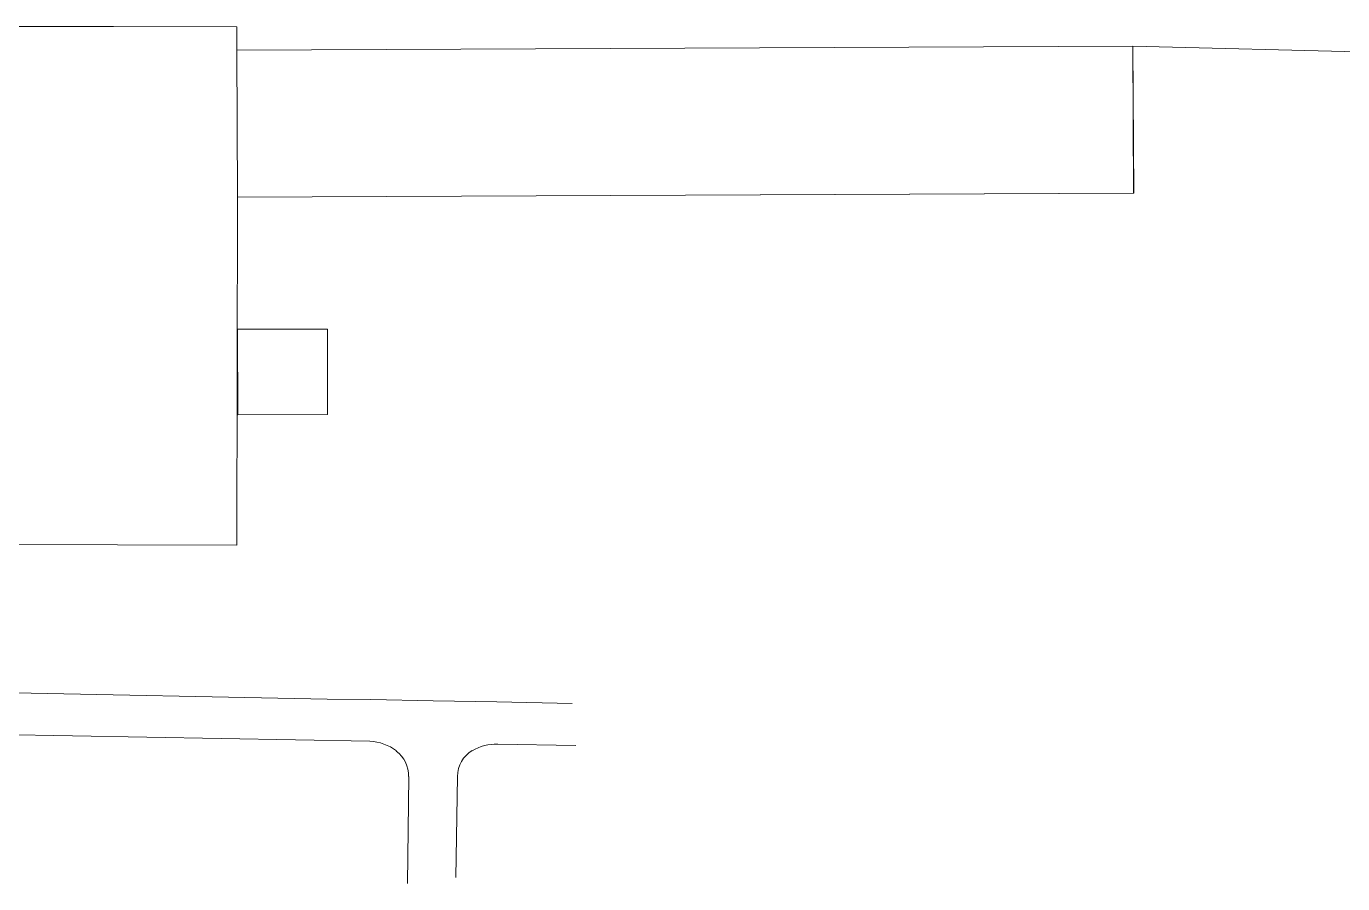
# Model space of a CAD drawing. Header units: millimetres. Extents: x -725228 to 10849, y -8846583 to 5995.
# Drawn here: x 10256.7 to 10441.9, y 5616.2 to 5736.9 of the extents above; entities that cross this region are included whole.
import ezdxf

# ---------------------------------------------------------------- set-up
doc = ezdxf.new("R2010")
doc.units = ezdxf.units.MM
doc.layers.add('00-SIMB', color=1, linetype='Continuous', lineweight=0)
doc.layers.add('ES-Perfiles-g', color=4, linetype='Continuous')

# ---------------------------------------------------------------- blocks, each defined once
blk = doc.blocks.new('Ubicación_TOLOSA')
at = {"layer": '00-SIMB', "color": 1, "lineweight": 5, "ltscale": 2}
for p, q in [((106.31, -95.11), (30.5, -95.11)), ((123.66, -95.17), (30.5, -95.11)), ((123.66, -95.17), (123.67, -98.45)), ((123.67, -98.45), (249.74, -97.9)), ((123.67, -98.45), (249.74, -97.9)), ((249.74, -97.9), (285.43, -98.79)), ((249.74, -97.9), (249.83, -118.58)), ((249.74, -97.9), (249.85, -118.58)), ((123.78, -119.13), (123.67, -98.45)), ((123.78, -119.13), (123.67, -98.45)), ((123.78, -119.13), (123.66, -168.12)), ((249.83, -118.58), (123.78, -119.13)), ((249.85, -118.58), (123.78, -119.13)), ((123.79, -137.74), (136.41, -137.73)), ((123.79, -137.74), (136.41, -137.73)), ((123.8, -149.77), (123.79, -137.74)), ((123.8, -149.77), (123.79, -137.74)), ((136.41, -137.73), (136.42, -149.76)), ((136.41, -137.73), (136.42, -149.76)), ((136.42, -149.76), (123.8, -149.77)), ((136.42, -149.76), (123.8, -149.77)), ((123.66, -168.12), (-47.28, -167.69)), ((76.17, -188.58), (136.38, -189.8)), ((136.38, -189.8), (142.53, -189.86)), ((142.53, -189.86), (151.3, -190.05)), ((151.3, -190.05), (160.25, -190.19)), ((160.25, -190.19), (170.87, -190.42)), ((142.37, -195.73), (76.57, -194.53)), ((171.39, -196.33), (160.37, -196.12)), ((147.69, -215.77), (147.86, -200.69)), ((154.72, -200.67), (154.49, -214.89))]:
    blk.add_line(p, q, dxfattribs=at)
for centre, radius, start, end in [((142.1, -202.3), 6.58, 52.3493, 87.6063), ((160.24, -202.97), 6.85, 88.902, 120.2499), ((143.38, -200.64), 4.47, 359.3609, 52.3493), ((158.88, -200.64), 4.16, 120.2499, 180.3533)]:
    blk.add_arc(centre, radius, start, end, dxfattribs=at)

msp = doc.modelspace()

# ---------------------------------------------------------------- block references
at = {"layer": 'ES-Perfiles-g', "lineweight": 5}
msp.add_blockref('Ubicación_TOLOSA', (10162.675, 5831.965), dxfattribs=at)

doc.saveas('drawing.dxf')
